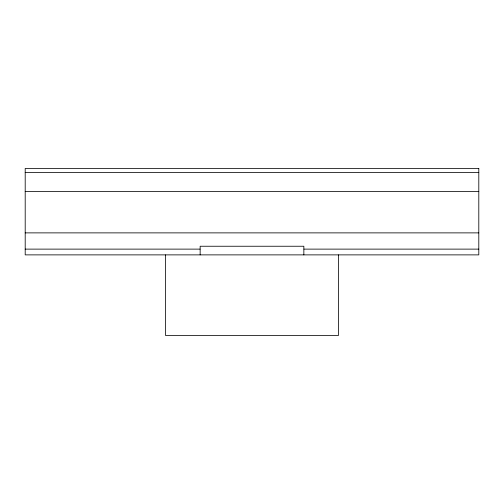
<?xml version="1.0" encoding="UTF-8"?>
<svg xmlns="http://www.w3.org/2000/svg" width="504" height="504" viewBox="0 0 504 504"><rect width="100%" height="100%" fill="white"/><g stroke="black" fill="none" stroke-linecap="round" stroke-linejoin="round"><path stroke-width="0.76" d="M25.2 172.557L478.8 172.557M25.2 191.514L478.8 191.514M25.2 232.879L478.8 232.879M25.2 249.121L200.025 249.121M303.975 249.121L478.8 249.121M338.411 254.879L338.411 335.532L165.589 335.532L165.589 254.879M303.849 254.879L303.849 246.242L200.151 246.242L200.151 254.879M478.8 168.468L25.2 168.468L25.2 254.879L478.8 254.879L478.8 168.468"/></g></svg>
